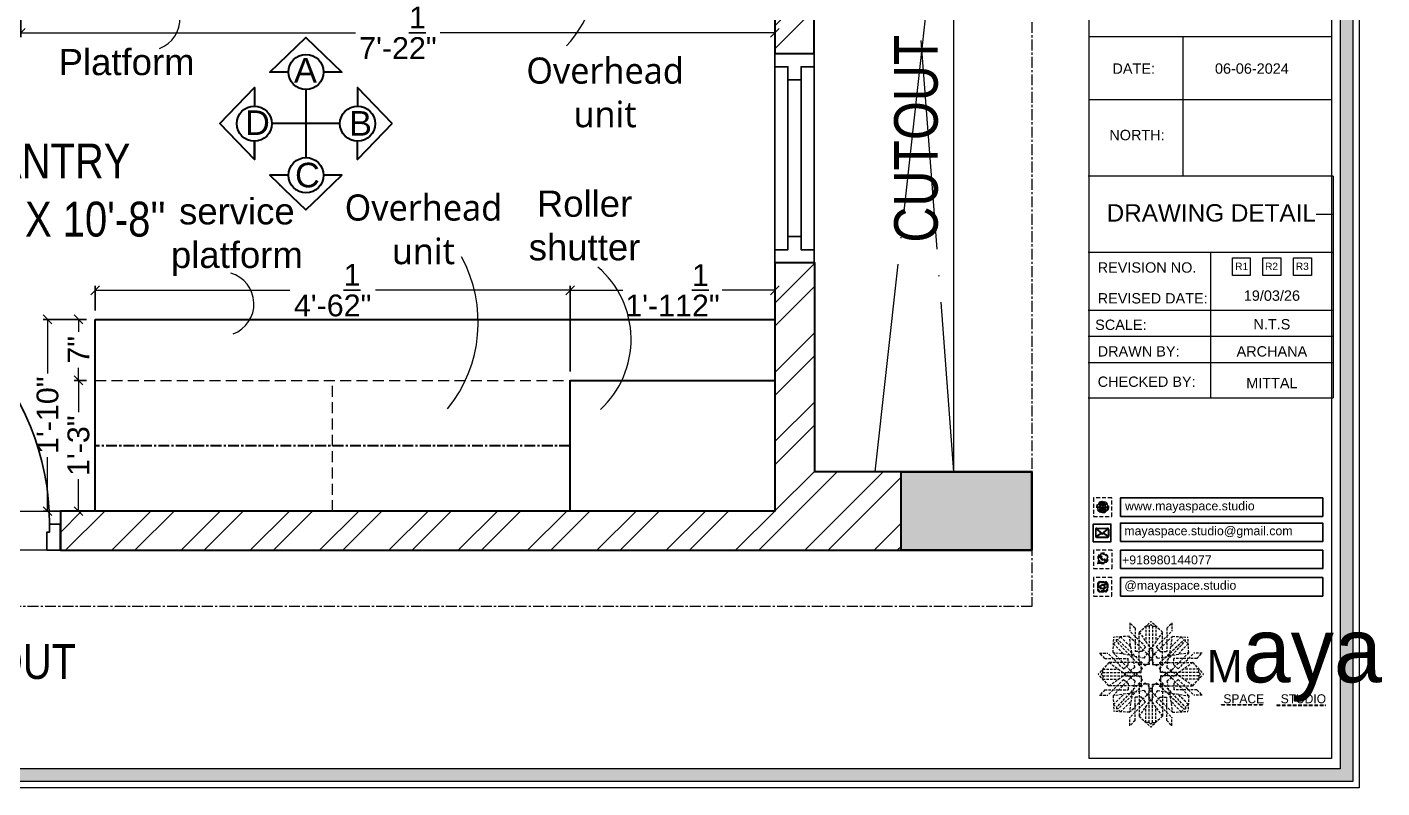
# Model space of a CAD drawing. Header units: millimetres. Extents: x 56222 to 3066687, y -650199 to -121287.
# Drawn here: x 133230.3 to 133385.7, y -184468.3 to -184381 of the extents above; entities that cross this region are included whole.
import ezdxf
from ezdxf.enums import TextEntityAlignment as Align

# ---------------------------------------------------------------- set-up
doc = ezdxf.new("R2010")
doc.units = ezdxf.units.MM
doc.header["$MEASUREMENT"] = 0
doc.header["$PDMODE"] = 35
for name, pattern in [('ACAD_ISO02W100', [15, 12, -3]), ('ACAD_ISO04W100', [30, 24, -3, 0, -3]), ('CENTER', [2, 1.25, -0.25, 0.25, -0.25]), ('DASHEDX2', [1.5, 1, -0.5]), ('HIDDEN', [0.375, 0.25, -0.125])]:
    doc.linetypes.add(name, pattern=pattern)
doc.layers.get('Defpoints').update_dxf_attribs({"color": 220})
doc.layers.add('AR DOOR', color=40, linetype='Continuous')
doc.layers.add('AR ELE-5', color=134, linetype='Continuous')
for name, color, linetype, lineweight in [('COLUMN', 1, 'Continuous', 30), ('dim05', 1, 'Continuous', 13), ('Dimension', 10, 'DASHEDX2', 20), ('FIRST FLOOR', 7, 'Continuous', 9), ('FIRST FLOOR ( TEXT )', 7, 'Continuous', 9), ('FIRST FLOOR_( PLine )_', 251, 'Continuous', 30), ('FUR1', 1, 'Continuous', 0), ('FURNITURE', 32, 'Continuous', 9), ('GROUND FLOOR', 7, 'Continuous', 9), ('hatch-wall', 8, 'Continuous', 9), ('Labelling', 1, 'Continuous', 25), ('NAME PLATE', 7, 'Continuous', 25), ('Text', 7, 'Continuous', 15), ('wall', 7, 'Continuous', 30)]:
    doc.layers.add(name, color=color, linetype=linetype, lineweight=lineweight)
doc.layers.add('XX~SLAB ( PLINE )', color=251, linetype='Continuous', plot=False)
doc.styles.add('Arial', font='arial.ttf')
doc.styles.add("Cn_BT_0'-0", font='swissc.ttf')
doc.styles.add('KATHA', font='swissc.ttf')
doc.styles.get("Standard").update_dxf_attribs({"font": 'arial.ttf', "height": 6})
doc.dimstyles.new('ISO-25', dxfattribs={"dimtxt": 2.5, "dimasz": 1, "dimexe": 0.5, "dimexo": 1, "dimtad": 0, "dimdec": 1, "dimlunit": 4, "dimtxsty": 'Standard', "dimblk": 'OBLIQUE', "dimcen": 2.5, "dimclrd": 1, "dimclre": 1, "dimclrt": 5, "dimadec": 0, "dimazin": 0, "dimtfac": 1, "dimtdec": 1, "dimtmove": 0, "dimatfit": 3, "dimfxl": 1, "dimlwd": -1, "dimarcsym": 0})

# ---------------------------------------------------------------- blocks, each defined once
blk = doc.blocks.new('*U144')
for points in [[(-1025.5, 0), (-985.5, 0), (-985.5, 30), (-975.5, 30), (-975.5, 100), (-1025.5, 100)], [(40, 0), (0, 0), (0, 30), (-10, 30), (-10, 100), (40, 100)], [(0, 0), (0, -985.5), (-30, -985.5), (-30, 0)]]:
    blk.add_lwpolyline(points, close=True)
at = {"layer": 'AR ELE-5', "linetype": 'ByBlock', "ltscale": 15}
blk.add_arc((1.4, 0.6), 987, 180.0347, 267.627, dxfattribs=at)
blk = doc.blocks.new('_Oblique')
at = {"layer": 'wall', "color": 0, "lineweight": -2}
blk.add_line((-0.5, -0.5), (0.5, 0.5), dxfattribs=at)
blk = doc.blocks.new('*D166')
at = {"layer": 'Defpoints', "color": 0, "lineweight": 30, "transparency": 16777216}
for p in [(133229.55, -184375.97), (133316.07, -184379.47), (133316.07, -184381.63)]:
    blk.add_point(p, dxfattribs=at)
at = {"layer": 'dim05', "color": 1, "linetype": 'Continuous', "lineweight": -2, "transparency": 16777216}
for p, q in [((133229.55, -184376.97), (133229.55, -184382.13)), ((133316.07, -184380.47), (133316.07, -184382.13))]:
    blk.add_line(p, q, dxfattribs=at)
at = {"layer": 'dim05', "color": 1, "linetype": 'Continuous', "transparency": 16777216}
for p, q in [((133229.55, -184381.63), (133267.96, -184381.63)), ((133316.07, -184381.63), (133277.66, -184381.63))]:
    blk.add_line(p, q, dxfattribs=at)
at = {"layer": 'dim05', "color": 1, "transparency": 16777216, "rotation": 180}
blk.add_blockref('_Oblique', (133229.55, -184381.63), dxfattribs=at)
at = {"layer": 'dim05', "color": 1, "transparency": 16777216}
blk.add_blockref('_Oblique', (133316.07, -184381.63), dxfattribs=at)
at = {"layer": 'dim05', "color": 5, "lineweight": 25, "transparency": 16777216, "insert": (133272.81, -184381.63), "char_height": 2.5, "attachment_point": 5, "style": 'Arial'}
blk.add_mtext('7\'-2{\\H1x;\\S1/2;}"', dxfattribs=at)
blk = doc.blocks.new('FSFSF')
at = {"color": 42, "lineweight": 5, "true_color": 0xe0ac11}
for p, q in [((28600.03, 143.51), (28600.03, 140.16)), ((28602.15, 141.41), (28600.03, 143.51)), ((28603.86, 139.69), (28608.58, 144.08)), ((28613.31, 139.69), (28608.58, 144.08)), ((28615.02, 141.41), (28617.14, 143.51)), ((28617.14, 143.51), (28617.14, 140.16)), ((28599.8, 138.06), (28593.54, 137.71)), ((28596.24, 137.86), (28595.12, 136.69)), ((28596.24, 137.86), (28600.47, 133.65)), ((28601.03, 130), (28599.8, 138.06)), ((28599.8, 138.05), (28608.58, 129.56)), ((28606.47, 133.76), (28600.03, 140.16)), ((28602.15, 141.41), (28602.15, 131.95)), ((28603.86, 126.58), (28603.86, 139.69)), ((28603.86, 139.69), (28608.58, 133.02)), ((28607.9, 142.22), (28606.58, 142.22)), ((28606.58, 142.22), (28606.58, 135.84)), ((28607.9, 142.22), (28608.58, 142.85)), ((28607.9, 142.22), (28607.9, 126.58)), ((28609.27, 142.22), (28608.59, 142.85)), ((28613.31, 139.69), (28608.59, 133.02)), ((28617.37, 138.05), (28608.59, 129.56)), ((28609.27, 142.22), (28609.27, 126.58)), ((28609.27, 142.22), (28610.59, 142.22)), ((28610.59, 142.22), (28610.59, 135.84)), ((28610.7, 133.76), (28617.14, 140.16)), ((28613.31, 126.58), (28613.31, 139.69)), ((28615.02, 141.41), (28615.02, 131.95)), ((28616.14, 130), (28617.37, 138.06)), ((28620.93, 137.86), (28616.7, 133.65)), ((28617.37, 138.06), (28623.63, 137.71)), ((28620.93, 137.86), (28622.05, 136.69)), ((28593.19, 131.45), (28593.54, 137.71)), ((28593.39, 135), (28594.56, 136.12)), ((28593.39, 135), (28597.6, 130.78)), ((28595.12, 136.69), (28594.53, 136.69)), ((28594.56, 136.12), (28594.56, 136.71)), ((28605.17, 124.98), (28594.56, 136.12)), ((28606.27, 126.08), (28595.12, 136.69)), ((28606.47, 133.76), (28604.75, 131.95)), ((28605.86, 129.18), (28608.58, 133.02)), ((28611.31, 129.18), (28608.59, 133.02)), ((28610.7, 133.76), (28612.42, 131.95)), ((28610.9, 126.08), (28622.05, 136.69)), ((28612.02, 124.98), (28622.62, 136.12)), ((28623.8, 135), (28619.59, 130.78)), ((28622.05, 136.69), (28622.64, 136.69)), ((28622.62, 136.12), (28622.62, 136.71)), ((28623.8, 135), (28622.62, 136.12)), ((28624, 131.45), (28623.65, 137.71)), ((28591.56, 127.39), (28587.17, 122.66)), ((28587.73, 131.22), (28591.08, 131.22)), ((28589.84, 129.1), (28587.73, 131.22)), ((28589.84, 129.1), (28599.29, 129.1)), ((28597.49, 124.78), (28591.08, 131.22)), ((28604.66, 127.39), (28591.56, 127.39)), ((28591.56, 127.39), (28598.23, 122.67)), ((28593.19, 131.45), (28601.69, 122.67)), ((28601.25, 130.22), (28593.19, 131.45)), ((28599.29, 126.5), (28599.29, 129.1)), ((28605.86, 129.18), (28601.03, 130)), ((28602.07, 125.39), (28601.25, 130.22)), ((28604.75, 131.95), (28602.15, 131.95)), ((28603.68, 126.54), (28603.68, 127.39)), ((28604.71, 127.57), (28603.86, 127.57)), ((28604.66, 123.35), (28604.66, 127.39)), ((28604.7, 126.58), (28604.71, 127.57)), ((28606.27, 126.08), (28608.58, 128.27)), ((28607.9, 128.92), (28608.58, 129.56)), ((28607.9, 128.92), (28608.58, 128.27)), ((28609.27, 128.92), (28608.59, 129.56)), ((28609.27, 128.92), (28608.59, 128.27)), ((28610.9, 126.08), (28608.59, 128.27)), ((28611.31, 129.18), (28616.14, 130)), ((28612.42, 131.95), (28615.02, 131.95)), ((28612.46, 126.58), (28612.46, 127.57)), ((28612.46, 127.57), (28613.31, 127.57)), ((28612.52, 123.35), (28612.52, 127.39)), ((28612.52, 127.39), (28625.63, 127.39)), ((28613.51, 126.54), (28613.51, 127.39)), ((28615.12, 125.39), (28615.94, 130.22)), ((28623.99, 131.45), (28615.5, 122.67)), ((28615.94, 130.22), (28624, 131.45)), ((28627.34, 129.1), (28617.89, 129.1)), ((28617.89, 126.5), (28617.89, 129.1)), ((28625.63, 127.39), (28618.96, 122.67)), ((28619.7, 124.78), (28626.1, 131.22)), ((28625.63, 127.39), (28630.02, 122.66)), ((28629.45, 131.22), (28626.1, 131.22)), ((28627.34, 129.1), (28629.45, 131.22)), ((28591.56, 117.94), (28587.17, 122.66)), ((28589.03, 123.35), (28588.4, 122.67)), ((28589.03, 121.98), (28588.4, 122.65)), ((28589.03, 123.35), (28589.03, 124.67)), ((28589.03, 124.67), (28595.4, 124.67)), ((28589.03, 123.35), (28604.66, 123.35)), ((28589.03, 121.98), (28604.66, 121.98)), ((28589.03, 121.98), (28589.03, 120.66)), ((28591.56, 117.94), (28598.23, 122.65)), ((28593.19, 113.88), (28601.69, 122.65)), ((28597.49, 124.78), (28599.29, 126.5)), ((28602.07, 125.39), (28598.23, 122.67)), ((28602.07, 119.94), (28598.23, 122.65)), ((28602.33, 123.35), (28601.69, 122.67)), ((28602.33, 121.98), (28601.69, 122.65)), ((28602.33, 123.35), (28602.97, 122.67)), ((28602.33, 121.98), (28602.97, 122.65)), ((28605.17, 124.98), (28602.97, 122.67)), ((28605.17, 120.35), (28602.97, 122.65)), ((28604.66, 126.54), (28603.68, 126.54)), ((28607.9, 126.58), (28603.86, 126.58)), ((28604.66, 121.98), (28604.66, 117.94)), ((28609.27, 126.58), (28613.31, 126.58)), ((28612.02, 124.98), (28614.21, 122.67)), ((28612.02, 120.35), (28614.21, 122.65)), ((28612.52, 126.54), (28613.51, 126.54)), ((28628.16, 123.35), (28612.52, 123.35)), ((28612.52, 121.98), (28612.52, 117.94)), ((28628.16, 121.98), (28612.52, 121.98)), ((28614.85, 123.35), (28614.21, 122.67)), ((28614.85, 121.98), (28614.21, 122.65)), ((28614.85, 123.35), (28615.5, 122.67)), ((28614.85, 121.98), (28615.5, 122.65)), ((28615.12, 125.39), (28618.96, 122.67)), ((28615.12, 119.94), (28618.96, 122.65)), ((28623.99, 113.88), (28615.5, 122.65)), ((28619.7, 124.78), (28617.89, 126.5)), ((28625.63, 117.94), (28618.96, 122.65)), ((28628.16, 124.67), (28621.78, 124.67)), ((28625.63, 117.94), (28630.02, 122.66)), ((28628.16, 123.35), (28628.16, 124.67)), ((28628.16, 123.35), (28628.78, 122.67)), ((28628.16, 121.98), (28628.78, 122.65)), ((28628.16, 121.98), (28628.16, 120.66)), ((28589.84, 116.23), (28587.73, 114.11)), ((28589.03, 120.66), (28595.4, 120.66)), ((28589.84, 116.23), (28599.29, 116.23)), ((28597.49, 120.54), (28591.08, 114.11)), ((28604.66, 117.94), (28591.56, 117.94)), ((28605.17, 120.35), (28594.56, 109.2)), ((28606.27, 119.15), (28595.12, 108.54)), ((28597.49, 120.54), (28599.29, 118.83)), ((28599.29, 118.83), (28599.29, 116.23)), ((28605.86, 116.05), (28601.03, 115.23)), ((28602.07, 119.94), (28601.25, 115.1)), ((28604.66, 118.78), (28603.68, 118.78)), ((28603.68, 118.78), (28603.68, 117.94)), ((28607.9, 118.65), (28603.86, 118.65)), ((28603.86, 118.65), (28603.86, 105.54)), ((28604.71, 117.66), (28603.86, 117.66)), ((28604.7, 118.65), (28604.71, 117.66)), ((28605.86, 116.05), (28608.58, 112.21)), ((28606.27, 119.15), (28608.58, 116.96)), ((28607.9, 103.01), (28607.9, 118.65)), ((28607.9, 116.31), (28608.58, 116.96)), ((28607.9, 116.31), (28608.58, 115.67)), ((28610.9, 119.15), (28608.59, 116.96)), ((28609.27, 116.31), (28608.59, 116.96)), ((28609.27, 116.31), (28608.59, 115.67)), ((28611.31, 116.05), (28608.59, 112.21)), ((28609.27, 118.65), (28613.31, 118.65)), ((28609.27, 103.01), (28609.27, 118.65)), ((28610.9, 119.15), (28622.05, 108.54)), ((28611.31, 116.05), (28616.14, 115.23)), ((28612.02, 120.35), (28622.62, 109.2)), ((28612.46, 118.65), (28612.46, 117.66)), ((28612.46, 117.66), (28613.31, 117.66)), ((28612.52, 118.78), (28613.51, 118.78)), ((28612.52, 117.94), (28625.63, 117.94)), ((28613.31, 118.65), (28613.31, 105.54)), ((28613.51, 118.78), (28613.51, 117.94)), ((28615.12, 119.94), (28615.94, 115.1)), ((28619.7, 120.54), (28617.89, 118.83)), ((28617.89, 118.83), (28617.89, 116.23)), ((28627.34, 116.23), (28617.89, 116.23)), ((28619.7, 120.54), (28626.1, 114.11)), ((28628.16, 120.66), (28621.78, 120.66)), ((28627.34, 116.23), (28629.45, 114.11)), ((28587.73, 114.11), (28591.08, 114.11)), ((28601.25, 115.1), (28593.19, 113.87)), ((28593.19, 113.87), (28593.54, 107.62)), ((28593.39, 110.32), (28597.6, 114.55)), ((28593.39, 110.32), (28594.56, 109.2)), ((28596.24, 107.37), (28600.47, 111.58)), ((28599.8, 107.17), (28608.58, 115.67)), ((28601.03, 115.23), (28599.8, 107.17)), ((28606.47, 111.47), (28600.03, 105.07)), ((28602.15, 103.82), (28602.15, 113.27)), ((28604.75, 113.27), (28602.15, 113.27)), ((28603.86, 105.54), (28608.58, 112.21)), ((28606.47, 111.47), (28604.75, 113.27)), ((28617.37, 107.17), (28608.59, 115.67)), ((28613.31, 105.54), (28608.59, 112.21)), ((28610.7, 111.47), (28612.42, 113.27)), ((28610.7, 111.47), (28617.14, 105.07)), ((28612.42, 113.27), (28615.02, 113.27)), ((28615.02, 103.82), (28615.02, 113.27)), ((28615.94, 115.1), (28624, 113.87)), ((28616.14, 115.23), (28617.37, 107.17)), ((28620.93, 107.37), (28616.7, 111.58)), ((28623.8, 110.32), (28619.59, 114.55)), ((28623.8, 110.32), (28622.62, 109.2)), ((28624, 113.87), (28623.65, 107.62)), ((28629.45, 114.11), (28626.1, 114.11)), ((28599.8, 107.17), (28593.54, 107.52)), ((28595.12, 108.54), (28594.53, 108.54)), ((28594.56, 109.2), (28594.56, 108.61)), ((28596.24, 107.37), (28595.12, 108.54)), ((28600.03, 101.71), (28600.03, 105.07)), ((28603.86, 105.54), (28608.58, 101.15)), ((28606.58, 103.01), (28606.58, 109.38)), ((28613.31, 105.54), (28608.58, 101.15)), ((28610.59, 103.01), (28610.59, 109.38)), ((28617.14, 101.71), (28617.14, 105.07)), ((28617.37, 107.17), (28623.63, 107.52)), ((28620.93, 107.37), (28622.05, 108.54)), ((28622.05, 108.54), (28622.64, 108.54)), ((28622.62, 109.2), (28622.62, 108.61)), ((28602.15, 103.82), (28600.03, 101.71)), ((28607.9, 103.01), (28606.58, 103.01)), ((28607.9, 103.01), (28608.58, 102.38)), ((28609.27, 103.01), (28608.59, 102.38)), ((28609.27, 103.01), (28610.59, 103.01)), ((28615.02, 103.82), (28617.14, 101.71))]:
    blk.add_line(p, q, dxfattribs=at)
blk = doc.blocks.new('hgwg')
at = {"layer": 'Dimension', "true_color": 0xd39e00}
h = blk.add_hatch(color=42, dxfattribs=at)
h.dxf.hatch_style = 1
h.paths.add_polyline_path([(27505.71, 45.05), (27494.27, 45.05), (27494.27, 44.9), (27505.71, 44.9)])
h = blk.add_hatch(color=42, dxfattribs=at)
h.dxf.hatch_style = 1
h.paths.add_polyline_path([(27523.3, 44.9), (27509.68, 44.9), (27509.68, 44.75), (27523.3, 44.75)])
at = {"layer": 'Dimension', "color": 42, "true_color": 0xd39e00}
for p, q in [((27494.27, 45.05), (27505.71, 45.05)), ((27494.27, 44.9), (27494.27, 45.05)), ((27494.27, 44.9), (27505.71, 44.9)), ((27505.71, 45.05), (27505.71, 44.9)), ((27509.68, 44.9), (27523.3, 44.9)), ((27509.68, 44.9), (27509.68, 44.75)), ((27509.68, 44.75), (27523.3, 44.75)), ((27523.3, 44.75), (27523.3, 44.9))]:
    blk.add_line(p, q, dxfattribs=at)
at = {"layer": 'Dimension', "color": 42, "true_color": 0xd39e00, "attachment_point": 1}
for s, width, insert, char_height in [('{\\fCinzel|b0|i0|c0|p2;\\H1.5x;M\\fAmsterdam One|b0|i0|c0|p2;\\H2x;aya}', 85.3277, (27490.17, 69.17), 6), ('{\\fCinzel|b0|i0|c0|p0;SPACE     STUDIO}', 66.129, (27494.83, 47.86), 2.5)]:
    blk.add_mtext_dynamic_manual_height_columns(s, width=width, gutter_width=30, heights=[0], dxfattribs=dict(at, insert=insert, char_height=char_height))
blk = doc.blocks.new('QEGW4TG')
at = {"layer": 'Dimension', "true_color": 0x000000}
h = blk.add_hatch(color=18, dxfattribs=at)
h.dxf.hatch_style = 1
h.paths.add_polyline_path([(1.19, 1.98), (1.03, 1.3, 0.550912), (1.11, 1.23), (1.75, 1.39, 6.344125)])
h.paths.add_polyline_path([(1.81, 1.7), (1.4, 1.6), (1.5, 2.03, -9.071339)], flags=16)
h.paths.add_polyline_path([(1.75, 2.69, -0.387513), (1.89, 3.19, -0.360742), (2.01, 3.18), (2.17, 2.86, -0.071517), (2.06, 2.73, 0.321676), (2.05, 2.65, 0.122183), (2.53, 2.25, 0.066047), (2.69, 1.93, 0.375674), (3.11, 2.16, 0.526753), (3.03, 2.29), (2.79, 2.37, 0.273721), (2.69, 2.34, 0.040749), (2.63, 2.27, -2.427977), (2.45, 2, -0.190785)], flags=0)
h = blk.add_hatch(color=18, dxfattribs=at)
h.dxf.hatch_style = 1
h.paths.add_polyline_path([(2.69, 2.34, 0.040749), (2.63, 2.27, -0.441282), (2.53, 2.25, -0.11828), (2.06, 2.64, -0.441282), (2.07, 2.74, 0.040749), (2.13, 2.81, 0.290083), (2.14, 2.92), (2.01, 3.18, 0.316231), (1.91, 3.2, 0.190337), (1.73, 3, 0.170513), (1.72, 2.74, 0.252784), (2.69, 1.93, 0.170513), (2.95, 1.97, 0.190337), (3.11, 2.18, 0.466684), (3.03, 2.29), (2.79, 2.37, 0.273721)])
for p, q in [((1.19, 1.98), (1.03, 1.3)), ((1.1, 1.23), (1.75, 1.39)), ((1.5, 2.03), (1.4, 1.6)), ((1.4, 1.6), (1.81, 1.7)), ((2.01, 3.18), (2.14, 2.92)), ((3.07, 2.28), (2.8, 2.36))]:
    blk.add_line(p, q)
blk.add_lwpolyline([(0, 0), (4.68, 0), (4.68, 4.68), (0, 4.68)], close=True)
for centre, radius, start, end in [((2.39, 2.56), 1.34, 241.4727, 205.6422), ((2.39, 2.56), 1.04, 235.9962, 210.8333), ((1.09, 1.29), 0.0598, 164.8483, 282.1458), ((2.09, 2.87), 0.39, 159.7007, 198.4072), ((2.96, 3.23), 1.33, 201.4218, 258.1669), ((2.07, 2.87), 0.364, 118.9685, 159.3648), ((1.94, 3.12), 0.0896, 41.8985, 123.1344), ((2.11, 2.68), 0.066, 135.9932, 224.8892), ((1.67, 3.16), 0.586, 312.4617, 321.8728), ((3.12, 3.42), 1.31, 216.5455, 243.5279), ((2.05, 2.87), 0.104, 320.3924, 28.6971), ((2.57, 2.3), 0.066, 234.2482, 323.1441), ((3.11, 1.94), 0.586, 137.2645, 146.6756), ((2.76, 2.27), 0.104, 70.4402, 138.745), ((2.75, 2.31), 0.39, 260.7301, 299.4366), ((2.76, 2.29), 0.364, 299.7725, 340.1688), ((3.03, 2.2), 0.0896, 336.0029, 57.2388)]:
    blk.add_arc(centre, radius, start, end)
blk = doc.blocks.new('ASGERG')
at = {"layer": 'Dimension', "true_color": 0x000000}
h = blk.add_hatch(color=18, dxfattribs=at)
h.dxf.hatch_style = 1
h.paths.add_polyline_path([(0.99, 1.7, 0.402382), (1.83, 1.03), (2.96, 1.03, 0.426145), (3.66, 1.9), (3.66, 2.99, 0.402382), (2.83, 3.67), (1.69, 3.67, 0.426145), (0.99, 2.79)])
h.paths.add_polyline_path([(1.27, 1.72, 0.402382), (1.8, 1.3), (2.94, 1.3, 0.426145), (3.38, 1.85), (3.38, 2.97, 0.402382), (2.85, 3.4), (1.72, 3.4, 0.426145), (1.27, 2.85)], flags=16)
h.paths.add_polyline_path([(3.02, 2.35, -1), (1.64, 2.35, -1)], flags=0)
h.paths.add_polyline_path([(2.74, 2.35, -1), (1.92, 2.35, -1)], flags=0)
h.paths.add_polyline_path([(3.19, 3.02, -1), (2.86, 3.02, -1)], flags=0)
h.paths.add_polyline_path([(1.64, 2.35, 1), (3.02, 2.35, 1)], flags=0)
h = blk.add_hatch(color=18, dxfattribs=at)
h.dxf.hatch_style = 1
h.paths.add_polyline_path([(1.64, 2.35, 1), (3.02, 2.35, 1)])
h.paths.add_polyline_path([(2.74, 2.35, 1), (1.92, 2.35, 1)], flags=16)
h = blk.add_hatch(color=18, dxfattribs=at)
h.dxf.hatch_style = 1
h.paths.add_polyline_path([(3.19, 3.02, 1), (2.86, 3.02, 1)])
for p, q in [((1.69, 3.67), (2.96, 3.67)), ((0.99, 2.99), (0.99, 1.7)), ((1.27, 2.97), (1.27, 1.72)), ((1.69, 1.03), (2.96, 1.03)), ((2.94, 3.4), (1.72, 3.4)), ((2.94, 1.3), (1.72, 1.3)), ((3.38, 2.97), (3.38, 1.72)), ((3.66, 2.99), (3.66, 1.7))]:
    blk.add_line(p, q)
blk.add_lwpolyline([(0, 0), (4.68, 0), (4.68, 4.68), (0, 4.68)], close=True)
for centre, radius in [((2.33, 2.35), 0.694), ((2.33, 2.35), 0.414), ((3.02, 3.02), 0.168)]:
    blk.add_circle(centre, radius)
for centre, radius, start, end in [((1.76, 2.89), 0.778, 94.8631, 172.8127), ((2.89, 2.89), 0.778, 7.1873, 85.1369), ((1.76, 1.8), 0.778, 187.1873, 265.1369), ((1.76, 2.91), 0.491, 94.8631, 172.8127), ((1.76, 1.78), 0.491, 187.1873, 265.1369), ((2.9, 2.91), 0.491, 7.1873, 85.1369), ((2.9, 1.78), 0.491, 274.8631, 352.8127), ((2.89, 1.8), 0.778, 274.8631, 352.8127)]:
    blk.add_arc(centre, radius, start, end)
blk = doc.blocks.new('DTGWEGEARG')
at = {"layer": 'Dimension', "true_color": 0x000000}
h = blk.add_hatch(color=18, dxfattribs=at)
h.dxf.hatch_style = 1
h.paths.add_polyline_path([(3.83, 2.34, 1), (0.85, 2.34, 1)])
h.paths.add_polyline_path([(2.41, 1.12), (2.41, 1.69, -0.058279), (2.81, 1.63, -0.103353)], flags=16)
h.paths.add_polyline_path([(2.26, 1.13, -0.101741), (1.87, 1.63, -0.057171), (2.26, 1.69)], flags=16)
h.paths.add_polyline_path([(2.17, 1.01, -0.105795), (1.72, 1.58, 0.055205), (1.38, 1.41, 0.169822)], flags=16)
h.paths.add_polyline_path([(3.02, 1.72, 0.081336), (3.13, 2.27), (3.68, 2.27, -0.152069), (3.4, 1.52, 0.05687)], flags=16)
h.paths.add_polyline_path([(2.87, 1.77, 0.061945), (2.41, 1.84), (2.41, 2.27), (2.98, 2.27, -0.081344)], flags=16)
h.paths.add_polyline_path([(2.26, 1.84, 0.060923), (1.8, 1.77, -0.081344), (1.7, 2.27), (2.26, 2.27)], flags=16)
h.paths.add_polyline_path([(1.66, 1.72, 0.05687), (1.28, 1.52, -0.152069), (1, 2.27), (1.55, 2.27, 0.081336)], flags=16)
h.paths.add_polyline_path([(2.98, 2.42), (2.41, 2.42), (2.41, 2.83, 0.061945), (2.87, 2.91, -0.080009)], flags=16)
h.paths.add_polyline_path([(3.13, 2.42, 0.080116), (3.02, 2.96, 0.127778), (2.51, 3.67, -0.36029), (3.68, 2.42)], flags=16)
h.paths.add_polyline_path([(2.26, 2.42), (1.7, 2.42, -0.080009), (1.8, 2.91, 0.060923), (2.26, 2.84)], flags=16)
h.paths.add_polyline_path([(1.55, 2.42), (1, 2.42, -0.150466), (1.28, 3.16, 0.05687), (1.66, 2.96, 0.080116)], flags=16)
h.paths.add_polyline_path([(2.41, 2.98), (2.41, 3.56, -0.103353), (2.81, 3.05, -0.058279)], flags=16)
h.paths.add_polyline_path([(2.26, 2.99, -0.057171), (1.87, 3.05, -0.101741), (2.26, 3.55)], flags=16)
h.paths.add_polyline_path([(1.72, 3.1, -0.055205), (1.38, 3.27, -0.169822), (2.17, 3.67, 0.105795)], flags=16)
blk.add_lwpolyline([(0, 0), (4.68, 0), (4.68, 4.68), (0, 4.68)], close=True)
at = {"layer": 'Dimension', "color": 18, "true_color": 0x000000}
for p, q in [((2.26, 3.55), (2.26, 2.99)), ((2.41, 3.56), (2.41, 2.98)), ((1, 2.42), (1.55, 2.42)), ((1, 2.27), (1.55, 2.27)), ((1.7, 2.42), (2.26, 2.42)), ((1.7, 2.27), (2.26, 2.27)), ((2.26, 2.84), (2.26, 2.42)), ((2.26, 2.27), (2.26, 1.84)), ((2.26, 1.69), (2.26, 1.13)), ((2.41, 2.83), (2.41, 2.42)), ((2.41, 2.42), (2.98, 2.42)), ((2.41, 2.27), (2.98, 2.27)), ((2.41, 2.27), (2.41, 1.84)), ((2.41, 1.69), (2.41, 1.12)), ((3.13, 2.42), (3.68, 2.42)), ((3.13, 2.27), (3.68, 2.27))]:
    blk.add_line(p, q, dxfattribs=at)
blk.add_circle((2.34, 2.34), 1.49, dxfattribs=at)
for centre, radius, start, end in [((2.34, 2.34), 1.34, 97.3549, 135.9073), ((3.28, 2.34), 1.73, 129.9301, 154.0867), ((3.28, 2.34), 1.58, 130.1073, 153.3446), ((1.4, 2.34), 1.58, 26.6554, 50.2584), ((2.34, 2.34), 1.34, 3.3907, 82.6451), ((1.4, 2.34), 1.73, 25.9133, 50.0699), ((2.34, 2.34), 1.34, 142.3819, 176.6093), ((2.34, 2.34), 1.34, 183.0315, 217.6181), ((2.34, 4.74), 1.9, 236.1399, 249.1595), ((2.34, -0.06), 1.9, 110.8405, 123.8601), ((2.34, 4.74), 1.75, 236.7417, 249.3811), ((2.34, -0.06), 1.75, 110.6189, 123.2583), ((2.34, 2.34), 1.34, 224.0927, 262.6451), ((3.28, 2.34), 1.73, 159.0567, 177.3789), ((3.28, 2.34), 1.73, 182.3435, 200.9433), ((3.28, 2.34), 1.58, 158.8325, 177.1302), ((3.28, 2.34), 1.58, 182.5658, 201.1675), ((3.28, 2.34), 1.73, 205.9133, 230.0699), ((2.34, 4.74), 1.9, 253.6799, 267.6253), ((2.34, -0.06), 1.9, 92.3747, 106.3201), ((2.34, 4.74), 1.75, 254.3336, 267.422), ((2.34, -0.06), 1.75, 92.578, 105.6664), ((3.28, 2.34), 1.58, 206.6554, 229.8927), ((2.34, 4.74), 1.75, 272.3248, 285.6664), ((2.34, 4.74), 1.9, 272.1415, 286.3201), ((2.34, -0.06), 1.9, 73.6799, 87.8585), ((2.34, -0.06), 1.75, 74.3336, 87.6752), ((1.4, 2.34), 1.58, 309.7416, 333.3446), ((1.4, 2.34), 1.73, 309.9301, 334.0867), ((2.34, 2.34), 1.34, 277.3549, 315.9073), ((1.4, 2.34), 1.58, 2.8698, 21.1675), ((1.4, 2.34), 1.58, 338.8325, 357.4342), ((2.34, 4.74), 1.75, 290.6189, 303.2583), ((2.34, -0.06), 1.75, 56.7417, 69.3811), ((2.34, 4.74), 1.9, 290.8405, 303.8601), ((1.4, 2.34), 1.73, 2.6211, 20.9433), ((1.4, 2.34), 1.73, 339.0567, 357.6565), ((2.34, -0.06), 1.9, 56.1399, 69.1595), ((2.34, 2.34), 1.34, 322.3819, 356.9685)]:
    blk.add_arc(centre, radius, start, end, dxfattribs=at)
blk = doc.blocks.new('*D202')
at = {"layer": 'Defpoints', "color": 0, "lineweight": 30, "transparency": 16777216}
for p in [(133238.07, -184414.51), (133232.61, -184436.51), (133238.07, -184436.51)]:
    blk.add_point(p, dxfattribs=at)
at = {"layer": 'dim05', "color": 1, "linetype": 'Continuous', "lineweight": -2, "transparency": 16777216}
for p, q in [((133237.07, -184414.51), (133232.11, -184414.51)), ((133237.07, -184436.51), (133232.11, -184436.51))]:
    blk.add_line(p, q, dxfattribs=at)
at = {"layer": 'dim05', "color": 1, "linetype": 'Continuous', "transparency": 16777216}
for p, q in [((133232.61, -184414.51), (133232.61, -184420.71)), ((133232.61, -184436.51), (133232.61, -184430.31))]:
    blk.add_line(p, q, dxfattribs=at)
at = {"layer": 'dim05', "color": 1, "transparency": 16777216}
for p, rotation in [((133232.61, -184414.51), 90), ((133232.61, -184436.51), 270)]:
    blk.add_blockref('_Oblique', p, dxfattribs=dict(at, rotation=rotation))
at = {"layer": 'dim05', "color": 5, "lineweight": 25, "transparency": 16777216, "insert": (133232.61, -184425.51), "char_height": 2.5, "attachment_point": 5, "rotation": 90, "style": 'Arial'}
blk.add_mtext('1\'-10"', dxfattribs=at)
blk = doc.blocks.new('*D203')
at = {"layer": 'Defpoints', "color": 0, "lineweight": 30, "transparency": 16777216}
for p in [(133238.07, -184421.51), (133236.16, -184436.51), (133238.07, -184436.51)]:
    blk.add_point(p, dxfattribs=at)
at = {"layer": 'dim05', "color": 1, "linetype": 'Continuous', "lineweight": -2, "transparency": 16777216}
for p, q in [((133237.07, -184421.51), (133235.66, -184421.51)), ((133237.07, -184436.51), (133235.66, -184436.51))]:
    blk.add_line(p, q, dxfattribs=at)
at = {"layer": 'dim05', "color": 1, "linetype": 'Continuous', "transparency": 16777216}
for p, q in [((133236.16, -184421.51), (133236.16, -184425.18)), ((133236.16, -184436.51), (133236.16, -184432.84))]:
    blk.add_line(p, q, dxfattribs=at)
at = {"layer": 'dim05', "color": 1, "transparency": 16777216}
for p, rotation in [((133236.16, -184421.51), 90), ((133236.16, -184436.51), 270)]:
    blk.add_blockref('_Oblique', p, dxfattribs=dict(at, rotation=rotation))
at = {"layer": 'dim05', "color": 5, "lineweight": 25, "transparency": 16777216, "insert": (133236.16, -184429.01), "char_height": 2.5, "attachment_point": 5, "rotation": 90, "style": 'Arial'}
blk.add_mtext('1\'-3"', dxfattribs=at)
blk = doc.blocks.new('*D204')
at = {"layer": 'Defpoints', "color": 0, "lineweight": 30, "transparency": 16777216}
for p in [(133236.16, -184414.51), (133238.07, -184414.51), (133238.07, -184421.51)]:
    blk.add_point(p, dxfattribs=at)
at = {"layer": 'dim05', "color": 1, "linetype": 'Continuous', "lineweight": -2, "transparency": 16777216}
for p, q in [((133237.07, -184414.51), (133235.66, -184414.51)), ((133237.07, -184421.51), (133235.66, -184421.51))]:
    blk.add_line(p, q, dxfattribs=at)
at = {"layer": 'dim05', "color": 1, "linetype": 'Continuous', "transparency": 16777216}
for p, q in [((133236.16, -184414.51), (133236.16, -184415.96)), ((133236.16, -184421.51), (133236.16, -184420.07))]:
    blk.add_line(p, q, dxfattribs=at)
at = {"layer": 'dim05', "color": 1, "transparency": 16777216}
for p, rotation in [((133236.16, -184414.51), 90), ((133236.16, -184421.51), 270)]:
    blk.add_blockref('_Oblique', p, dxfattribs=dict(at, rotation=rotation))
at = {"layer": 'dim05', "color": 5, "lineweight": 25, "transparency": 16777216, "insert": (133236.16, -184418.01), "char_height": 2.5, "attachment_point": 5, "rotation": 90, "style": 'Arial'}
blk.add_mtext('7"', dxfattribs=at)
blk = doc.blocks.new('*D205')
at = {"layer": 'Defpoints', "color": 0, "lineweight": 30, "transparency": 16777216}
for p in [(133316.07, -184411.18), (133316.07, -184414.51), (133292.57, -184421.51)]:
    blk.add_point(p, dxfattribs=at)
at = {"layer": 'dim05', "color": 1, "linetype": 'Continuous', "lineweight": -2, "transparency": 16777216}
for p, q in [((133292.57, -184420.51), (133292.57, -184410.68)), ((133316.07, -184413.51), (133316.07, -184410.68))]:
    blk.add_line(p, q, dxfattribs=at)
at = {"layer": 'dim05', "color": 1, "linetype": 'Continuous', "transparency": 16777216}
for p, q in [((133292.57, -184411.18), (133298.61, -184411.18)), ((133316.07, -184411.18), (133310.04, -184411.18))]:
    blk.add_line(p, q, dxfattribs=at)
at = {"layer": 'dim05', "color": 1, "transparency": 16777216, "rotation": 180}
blk.add_blockref('_Oblique', (133292.57, -184411.18), dxfattribs=at)
at = {"layer": 'dim05', "color": 1, "transparency": 16777216}
blk.add_blockref('_Oblique', (133316.07, -184411.18), dxfattribs=at)
at = {"layer": 'dim05', "color": 5, "lineweight": 25, "transparency": 16777216, "insert": (133304.32, -184411.18), "char_height": 2.5, "attachment_point": 5, "style": 'Arial'}
blk.add_mtext('1\'-11{\\H1x;\\S1/2;}"', dxfattribs=at)
blk = doc.blocks.new('*D206')
at = {"layer": 'Defpoints', "color": 0, "lineweight": 30, "transparency": 16777216}
for p in [(133238.07, -184411.18), (133238.07, -184414.51), (133292.57, -184421.51)]:
    blk.add_point(p, dxfattribs=at)
at = {"layer": 'dim05', "color": 1, "linetype": 'Continuous', "lineweight": -2, "transparency": 16777216}
for p, q in [((133238.07, -184413.51), (133238.07, -184410.68)), ((133292.57, -184420.51), (133292.57, -184410.68))]:
    blk.add_line(p, q, dxfattribs=at)
at = {"layer": 'dim05', "color": 1, "linetype": 'Continuous', "transparency": 16777216}
for p, q in [((133238.07, -184411.18), (133260.41, -184411.18)), ((133292.57, -184411.18), (133270.23, -184411.18))]:
    blk.add_line(p, q, dxfattribs=at)
at = {"layer": 'dim05', "color": 1, "transparency": 16777216, "rotation": 180}
blk.add_blockref('_Oblique', (133238.07, -184411.18), dxfattribs=at)
at = {"layer": 'dim05', "color": 1, "transparency": 16777216}
blk.add_blockref('_Oblique', (133292.57, -184411.18), dxfattribs=at)
at = {"layer": 'dim05', "color": 5, "lineweight": 25, "transparency": 16777216, "insert": (133265.32, -184411.18), "char_height": 2.5, "attachment_point": 5, "style": 'Arial'}
blk.add_mtext('4\'-6{\\H1x;\\S1/2;}"', dxfattribs=at)

msp = doc.modelspace()

# ---------------------------------------------------------------- hatches: boundary and pattern name
at = {"layer": 'Dimension', "linetype": 'Continuous', "true_color": 0xd39e00}
h = msp.add_hatch(color=42, dxfattribs=at)
h.paths.add_polyline_path([(133175.222, -184321.722), (133175.222, -184467.549), (133382.4, -184467.549), (133382.4, -184321.722)])
h.paths.add_polyline_path([(133176.676, -184323.176), (133380.946, -184323.176), (133380.946, -184466.095), (133176.676, -184466.095)], flags=16)
at = {"layer": 'Dimension', "true_color": 0x000000}
h = msp.add_hatch(color=18, dxfattribs=at)
h.dxf.hatch_style = 1
h.paths.add_polyline_path([(133354.238, -184439.535, 0.4142136), (133354.392, -184439.38), (133354.392, -184438.608, 0.4142136), (133354.238, -184438.454), (133353.011, -184438.454, 0.4142136), (133352.857, -184438.608), (133352.857, -184439.38, 0.4142136), (133353.011, -184439.535)])
h.paths.add_polyline_path([(133353.738, -184439.07), (133354.306, -184439.448, -0.1989124), (133354.238, -184439.477), (133353.011, -184439.477, -0.1989124), (133352.943, -184439.448), (133353.511, -184439.07), (133353.624, -184439.176)], flags=16)
h.paths.add_polyline_path([(133353.624, -184439.097), (133353, -184438.512, -0.0287833), (133353.011, -184438.512), (133354.238, -184438.512, -0.0287833), (133354.249, -184438.512)], flags=16)
h.paths.add_polyline_path([(133353.782, -184439.029), (133354.305, -184438.539, -0.2024819), (133354.334, -184438.608), (133354.334, -184439.38, -0.043076), (133354.333, -184439.397)], flags=16)
h.paths.add_polyline_path([(133353.467, -184439.029), (133352.916, -184439.397, -0.043076), (133352.915, -184439.38), (133352.915, -184438.608, -0.2024819), (133352.944, -184438.539)], flags=16)
at = {"layer": 'FURNITURE', "linetype": 'CENTER', "lineweight": 15, "true_color": 0x636466}
h = msp.add_hatch(dxfattribs=at)
h.set_pattern_fill('AR-CONC', color=251)
h.set_pattern_definition([(50, (0, 0), (7.17260183, -0.62752135), [0.75, -8.25]), (355, (0, 0), (-1.38751334, 7.52192134), [0.6, -6.6]), (100.4514445, (0.598, -0.052), (5.78508847, 6.8943999), [0.63740192, -7.01142112]), (46.1842, (0, 2), (10.6724133, -1.6551928), [1.125, -12.375]), (96.6356355, (0.889, 1.862), (9.34661946, 9.741186), [0.9561034, -10.5171376]), (351.184164, (0, 2), (9.34661945, 9.741186), [0.9, -9.9]), (21, (1, 1.5), (5.96907052, -4.0261889), [0.75, -8.25]), (326, (1, 1.5), (2.43315332, 7.25150045), [0.6, -6.6]), (71.4514447, (1.4974, 1.1645), (8.40222377, 3.22531153), [0.6374019, -7.01142112]), (37.5, (0, 0), (0.121598553, 3.328938538), [0, -6.52, 0, -6.7, 0, -6.625]), (7.5, (0, 0), (2.630695374, 3.94411712), [0, -3.82, 0, -6.37, 0, -2.525]), (327.5, (-2.23, 0), (5.338224362, -0.225548717), [0, -2.5, 0, -7.8, 0, -10.35]), (317.5, (-3.23, 0), (5.83186169, 1.00104982), [0, -3.25, 0, -5.18, 0, -7.35])])
h.paths.add_polyline_path([(133202.073, -184426.014), (133191.573, -184426.014), (133191.573, -184441.014), (133202.073, -184441.014), (133202.073, -184438.014)])
h.paths.add_polyline_path([(133202.073, -184342.014), (133187.073, -184342.014), (133187.073, -184358.514), (133202.073, -184358.514)])
h.paths.add_polyline_path([(133345.573, -184342.014), (133330.573, -184342.014), (133330.573, -184352.517), (133345.573, -184352.517)])
h.paths.add_polyline_path([(133345.573, -184432.014), (133330.573, -184432.014), (133330.573, -184441.014), (133345.573, -184441.014), (133345.573, -184436.514)])
at = {"layer": 'hatch-wall', "linetype": 'CENTER', "lineweight": 15}
h = msp.add_hatch(dxfattribs=at)
h.set_pattern_fill('ANSI32', color=256, scale=15)
h.paths.add_polyline_path([(133196.073, -184358.514), (133191.573, -184358.514), (133191.573, -184426.014), (133196.073, -184426.014)])
h.paths.add_polyline_path([(133330.573, -184348.014), (133202.073, -184348.014), (133202.073, -184352.514), (133316.073, -184352.514), (133316.073, -184379.468), (133316.073, -184384.019), (133320.573, -184384.019), (133320.573, -184352.514), (133330.573, -184352.514)])
h.paths.add_polyline_path([(133320.656, -184408.019), (133316.073, -184408.019), (133316.073, -184436.514), (133292.573, -184436.514), (133238.073, -184436.514), (133234.073, -184436.514), (133234.073, -184441.014), (133330.573, -184441.014), (133330.573, -184432.014), (133320.656, -184432.014)])
h.paths.add_polyline_path([(133196.073, -184441.014), (133191.573, -184441.014), (133191.573, -184447.448), (133196.073, -184447.448)])

# ---------------------------------------------------------------- linework, layer by layer
at = {"color": 18, "true_color": 0x000000}
for points in [[(133355.728, -184437.117), (133378.942, -184437.117), (133378.942, -184434.995), (133355.728, -184434.995)], [(133355.728, -184440.012), (133378.942, -184440.012), (133378.942, -184437.891), (133355.728, -184437.891)], [(133355.739, -184443.101), (133378.942, -184443.101), (133378.942, -184440.98), (133355.739, -184440.98)], [(133355.728, -184446.264), (133378.942, -184446.264), (133378.942, -184444.142), (133355.728, -184444.142)]]:
    msp.add_lwpolyline(points, close=True, dxfattribs=at)
msp.add_lwpolyline([(133352.615, -184440.028), (133354.632, -184440.028), (133354.632, -184438.011), (133352.615, -184438.011)], close=True)
at = {"layer": 'COLUMN', "transparency": 33554687}
msp.add_lwpolyline([(133330.573, -184441.014), (133330.573, -184432.014), (133345.573, -184432.014), (133345.573, -184441.014)], close=True, dxfattribs=at)
at = {"layer": 'Dimension', "color": 42, "linetype": 'Continuous', "true_color": 0xd39e00}
for p, q in [((133379.962, -184382.082), (133352.123, -184382.082)), ((133362.894, -184382.082), (133362.894, -184398.064)), ((133379.962, -184389.316), (133352.123, -184389.316)), ((133380.131, -184398.064), (133352.037, -184398.064)), ((133380.131, -184398.064), (133380.131, -184423.509)), ((133378.193, -184402.426), (133380.131, -184402.426)), ((133352.037, -184406.788), (133380.131, -184406.788)), ((133366.084, -184423.509), (133366.084, -184406.788)), ((133380.131, -184413.477), (133352.037, -184413.477)), ((133380.131, -184416.489), (133352.037, -184416.489)), ((133380.131, -184419.501), (133352.037, -184419.501)), ((133352.037, -184423.509), (133380.131, -184423.509))]:
    msp.add_line(p, q, dxfattribs=at)
at = {"layer": 'Dimension', "color": 18, "linetype": 'Continuous', "true_color": 0x000000}
for p, q in [((133352.857, -184438.608), (133352.857, -184439.38)), ((133352.915, -184438.608), (133352.915, -184439.38)), ((133352.944, -184438.539), (133353.467, -184439.029)), ((133353, -184438.512), (133353.624, -184439.097)), ((133353.011, -184438.454), (133354.238, -184438.454)), ((133353.011, -184438.512), (133354.238, -184438.512)), ((133353.624, -184439.097), (133354.249, -184438.512)), ((133353.782, -184439.029), (133354.305, -184438.539)), ((133354.334, -184438.608), (133354.334, -184439.38)), ((133354.392, -184438.608), (133354.392, -184439.38)), ((133352.916, -184439.397), (133353.467, -184439.029)), ((133352.943, -184439.448), (133353.511, -184439.07)), ((133353.011, -184439.477), (133354.238, -184439.477)), ((133353.011, -184439.535), (133354.238, -184439.535)), ((133353.511, -184439.07), (133353.624, -184439.176)), ((133353.624, -184439.176), (133353.738, -184439.07)), ((133354.306, -184439.448), (133353.738, -184439.07)), ((133354.333, -184439.397), (133353.782, -184439.029))]:
    msp.add_line(p, q, dxfattribs=at)
at = {"layer": 'Dimension', "color": 42, "linetype": 'Continuous', "true_color": 0xd39e00}
for points in [[(133174.495, -184320.995), (133383.127, -184320.995), (133383.127, -184468.276), (133174.495, -184468.276)], [(133175.222, -184321.722), (133382.4, -184321.722), (133382.4, -184467.549), (133175.222, -184467.549)], [(133176.676, -184323.176), (133380.946, -184323.176), (133380.946, -184466.095), (133176.676, -184466.095)], [(133368.571, -184407.435), (133370.621, -184407.435), (133370.621, -184409.485), (133368.571, -184409.485)], [(133372.082, -184407.435), (133374.132, -184407.435), (133374.132, -184409.485), (133372.082, -184409.485)], [(133375.594, -184407.435), (133377.644, -184407.435), (133377.644, -184409.485), (133375.594, -184409.485)]]:
    msp.add_lwpolyline(points, close=True, dxfattribs=at)
at = {"layer": 'Dimension', "color": 42, "linetype": 'ByBlock', "true_color": 0xd39e00}
msp.add_lwpolyline([(133352.123, -184464.899), (133352.123, -184324.372), (133379.962, -184324.372), (133379.962, -184464.899)], close=True, dxfattribs=at)
at = {"layer": 'Dimension', "color": 18, "true_color": 0x000000}
for centre, radius, start, end in [((133353.011, -184438.608), 0.154, 90, 180), ((133353.011, -184438.608), 0.0965, 134.21354, 180), ((133353.011, -184438.608), 0.0965, 90, 96.59481), ((133354.238, -184438.608), 0.154, 0, 90), ((133354.238, -184438.608), 0.0965, 83.40519, 90), ((133354.238, -184438.608), 0.0965, 0, 45.78646), ((133353.011, -184439.38), 0.154, 180, 270), ((133353.011, -184439.38), 0.0965, 180, 189.86619), ((133353.011, -184439.38), 0.0965, 224.99995, 270), ((133354.238, -184439.38), 0.154, 270, 0), ((133354.238, -184439.38), 0.0965, 270, 315.00005), ((133354.238, -184439.38), 0.0965, 350.13381, 0)]:
    msp.add_arc(centre, radius, start, end, dxfattribs=at)
at = {"layer": 'FIRST FLOOR', "transparency": 33554687}
for p, q in [((133316.073, -184434.483), (133316.073, -184352.514)), ((133336.573, -184352.517), (133336.573, -184432.014)), ((133316.073, -184384.019), (133320.573, -184384.019)), ((133237.573, -184436.514), (133316.073, -184436.514)), ((133237.573, -184441.014), (133345.573, -184441.014))]:
    msp.add_line(p, q, dxfattribs=at)
at = {"layer": 'FIRST FLOOR_( PLine )_', "transparency": 33554687}
for p, q in [((133316.073, -184352.514), (133316.073, -184384.019)), ((133320.573, -184384.019), (133320.573, -184352.514)), ((133316.073, -184384.019), (133320.573, -184384.019))]:
    msp.add_line(p, q, dxfattribs=at)
msp.add_lwpolyline([(133234.073, -184436.514), (133234.073, -184441.014), (133345.573, -184441.014), (133345.573, -184436.514), (133345.573, -184432.014), (133320.656, -184432.014), (133320.656, -184408.019), (133316.073, -184408.019), (133316.073, -184436.514)], close=True, dxfattribs=at)
at = {"layer": 'FUR1', "color": 252, "true_color": 0x939598}
for centre, radius, start, end in [((133282.506, -184374.189, -1.244), 13.168, 317.23879, 44.53167), ((133266.274, -184414.878), 15.752, 321.02791, 28.67329)]:
    msp.add_arc(centre, radius, start, end, dxfattribs=at)
at = {"layer": 'FURNITURE', "linetype": 'HIDDEN', "lineweight": 18, "ltscale": 5}
for p, q in [((133238.073, -184421.514), (133292.573, -184421.514)), ((133265.323, -184436.514), (133265.323, -184421.514))]:
    msp.add_line(p, q, dxfattribs=at)
at = {"layer": 'FURNITURE', "color": 3, "linetype": 'CENTER', "lineweight": 30}
msp.add_line((133292.573, -184429.014), (133238.073, -184429.014), dxfattribs=at)
at = {"layer": 'FURNITURE', "color": 9, "linetype": 'CENTER', "lineweight": 15, "true_color": 0xc7c8ca}
msp.add_lwpolyline([(133345.573, -184447.448), (133183.043, -184447.448), (133183.043, -184334.402), (133345.573, -184334.402)], close=True, dxfattribs=at)
at = {"layer": 'FURNITURE', "lineweight": 30}
for points in [[(133238.073, -184414.514), (133316.073, -184414.514), (133316.073, -184436.514), (133238.073, -184436.514)], [(133292.573, -184421.514), (133316.073, -184421.514), (133316.073, -184436.514), (133292.573, -184436.514)]]:
    msp.add_lwpolyline(points, close=True, dxfattribs=at)
at = {"layer": 'GROUND FLOOR', "color": 1, "linetype": 'ACAD_ISO04W100', "transparency": 33554687}
for p, q in [((133327.573, -184432.014), (133336.406, -184352.517)), ((133330.559, -184352.514), (133336.573, -184432.014))]:
    msp.add_line(p, q, dxfattribs=at)
at = {"layer": 'Labelling', "color": 251, "linetype": 'ACAD_ISO02W100', "lineweight": 0, "ltscale": 10, "true_color": 0x636466, "transparency": 33554687}
msp.add_lwpolyline([(133234.073, -184436.514), (133234.073, -184441.014), (133202.073, -184441.014), (133202.073, -184436.514)], close=True, dxfattribs=at)
at = {"layer": 'Text', "color": 18, "lineweight": 30, "true_color": 0x000000}
msp.add_line((133266.161, -184392.05), (133258.353, -184392.05), dxfattribs=at)
for points in [[(133260.239, -184386.128), (133258.126, -184386.128), (133262.257, -184382.157), (133266.388, -184386.128), (133264.275, -184386.128)], [(133256.336, -184394.068), (133256.338, -184396.179), (133252.364, -184392.05), (133256.338, -184387.921), (133256.336, -184390.032)], [(133252.364, -184392.05), (133256.338, -184387.921), (133256.336, -184390.032)], [(133262.257, -184388.146), (133262.257, -184395.954)], [(133272.15, -184392.05), (133268.176, -184387.921), (133268.178, -184390.032)], [(133252.364, -184392.05), (133256.338, -184396.179), (133256.336, -184394.068)], [(133272.15, -184392.05), (133268.176, -184396.179), (133268.178, -184394.068)]]:
    msp.add_lwpolyline(points, dxfattribs=at)
for centre in [(133262.257, -184386.128), (133256.335, -184392.05), (133268.179, -184392.05)]:
    msp.add_circle(centre, 2.018, dxfattribs=at)
at = {"layer": 'XX~SLAB ( PLINE )', "transparency": 33554687}
msp.add_lwpolyline([(133316.073, -184384.019), (133316.073, -184385.519), (133317.573, -184385.519), (133317.573, -184387.019), (133319.073, -184387.019), (133319.073, -184405.019), (133317.573, -184405.019), (133317.573, -184406.519), (133316.073, -184406.519), (133316.073, -184408.019), (133320.573, -184408.019), (133320.573, -184406.519), (133319.073, -184406.519), (133319.073, -184405.019), (133317.573, -184405.019), (133317.573, -184387.019), (133319.073, -184387.019), (133319.073, -184385.519), (133320.573, -184385.519), (133320.573, -184384.019), (133316.073, -184384.019), (133316.073, -184408.019), (133320.573, -184408.019), (133320.573, -184384.019)], close=True, dxfattribs=at)

# ---------------------------------------------------------------- block references
at = {"layer": 'AR DOOR', "linetype": 'ByBlock', "lineweight": -2, "transparency": 33554687, "extrusion": (0, 0, -1), "xscale": -0.02999999999996949, "yscale": 0.02999999999996949, "zscale": -0.02999999999996949, "rotation": 180}
msp.add_blockref('*U144', (-133203.273, -184438.014), dxfattribs=at)
at = {"layer": 'Dimension', "color": 42, "true_color": 0xd39e00}
for name, p, xscale, yscale, zscale in [('DTGWEGEARG', (133352.626, -184437.117), 0.4535583871797221, 0.4535583871797221, 0.4535583871797221), ('QEGW4TG', (133352.636, -184443.101), 0.4535583871797221, 0.4535583871797221, 0.4535583871797221), ('ASGERG', (133352.626, -184446.264), 0.4535583871797221, 0.4535583871797221, 0.4535583871797221), ('FSFSF', (125286.677, -184489.839), 0.2821719412992941, 0.2821719412992941, 0.2821719412992941), ('hgwg', (122045.579, -184477.24), 0.4117851521770672, 0.4117851521770672, 0.4117851521770672)]:
    msp.add_blockref(name, p, dxfattribs=dict(at, xscale=xscale, yscale=yscale, zscale=zscale))

# ---------------------------------------------------------------- texts
at = {"color": 18, "true_color": 0x000000, "char_height": 1.01414, "attachment_point": 1}
for s, width, gutter_width, insert in [('www.mayaspace.studio', 6.81041, 5.697, (133356.251, -184435.409)), ('mayaspace.studio@gmail.com', 4.24881, 3.554, (133356.171, -184438.27)), ('+918980144077', 16.56836, 3.554, (133355.908, -184441.606)), ('@mayaspace.studio', 4.24881, 3.554, (133356.171, -184444.522))]:
    msp.add_mtext_dynamic_manual_height_columns(s, width=width, gutter_width=gutter_width, heights=[0], dxfattribs=dict(at, insert=insert))
at = {"layer": 'FIRST FLOOR ( TEXT )', "color": 1, "transparency": 33554687, "insert": (133332.293, -184393.776), "char_height": 5, "attachment_point": 5, "rotation": 90, "style": "Cn_BT_0'-0"}
msp.add_mtext('CUTOUT', dxfattribs=at)
at = {"layer": 'FIRST FLOOR ( TEXT )', "transparency": 33554687, "char_height": 4, "attachment_point": 5, "style": 'KATHA'}
for s, insert in [("PANTRY\\P7'-2'' X 10'-8''", (133232.826, -184399.703)), ('FURNITURE LAYOUT', (133212.841, -184453.806))]:
    msp.add_mtext(s, dxfattribs=dict(at, insert=insert))
at = {"layer": 'Labelling', "color": 1, "insert": (133296.584, -184388.488), "char_height": 3, "width": 16.1646, "attachment_point": 5, "style": 'Arial'}
msp.add_mtext('{\\fMalgun Gothic|b0|i0|c0|p34;Overhead\\Punit}', dxfattribs=at)
at = {"layer": 'NAME PLATE', "style": 'Arial'}
for s, height, p in [('DATE:', 1.1867, (133357.248, -184386.325)), ('06-06-2024', 1.1867, (133370.81, -184386.325)), ('NORTH:', 1.1867, (133357.627, -184393.954)), ('DRAWING DETAIL', 1.99671, (133366.15, -184403.292)), ('REVISION NO.', 1.18666, (133358.781, -184409.153)), ('REVISED DATE: ', 1.18666, (133359.656, -184412.691)), ('SCALE:', 1.1867, (133355.776, -184415.726)), ('DRAWN BY:', 1.1867, (133357.813, -184418.776)), ('ARCHANA', 1.1867, (133373.107, -184418.78)), ('CHECKED BY:', 1.18666, (133358.735, -184422.257)), ('MITTAL', 1.1867, (133373.107, -184422.415))]:
    msp.add_text(s, height=height, dxfattribs=at).set_placement(p, align=Align.CENTER)
for s, p in [('R1', (133368.885, -184408.847)), ('R2', (133372.32, -184408.847))]:
    msp.add_text(s, height=0.8365, dxfattribs=at).set_placement(p)
at = {"layer": 'NAME PLATE', "lineweight": 0, "attachment_point": 2, "style": 'Arial'}
for s, insert, char_height, width in [('R3', (133376.594, -184408.007), 0.8365, 1.63271), ('19/03/26', (133373.107, -184411.195), 1.1867, 10.28377), ('N.T.S', (133373.107, -184414.48), 1.1867, 2.31604)]:
    msp.add_mtext(s, dxfattribs=dict(at, insert=insert, char_height=char_height, width=width))
at = {"layer": 'Text', "attachment_point": 1, "style": 'Arial'}
for s, insert, char_height in [('A ', (133260.89, -184384.519), 2.8184), ('D', (133255.271, -184390.531), 2.818), ('B ', (133267.207, -184390.608), 2.8184)]:
    msp.add_mtext_dynamic_manual_height_columns(s, width=6.20957, gutter_width=8.808, heights=[0], dxfattribs=dict(at, insert=insert, char_height=char_height))

# ---------------------------------------------------------------- dimensions: what is measured, and where the dimension line sits
at = {"layer": 'dim05', "color": 27, "lineweight": 25, "true_color": 0x7d5120}
for base, p1, p2, picture, middle in [((133316.073, -184381.629), (133229.55, -184375.968), (133316.073, -184379.468), '*D166', (133272.811, -184381.629)), ((133238.073, -184411.184), (133292.573, -184421.514), (133238.073, -184414.514), '*D206', (133265.323, -184411.184)), ((133316.073, -184411.184), (133292.573, -184421.514), (133316.073, -184414.514), '*D205', (133304.323, -184411.184))]:
    dim = msp.add_linear_dim(base=base, p1=p1, p2=p2, dimstyle='ISO-25', override={"dimtxsty": 'Arial'}, dxfattribs=at)
    dim.commit()
    dim.dimension.update_dxf_attribs({"geometry": picture, "text_midpoint": middle})
for base, p1, p2, picture, middle in [((133232.607, -184436.514), (133238.073, -184414.514), (133238.073, -184436.514), '*D202', (133232.607, -184425.514)), ((133236.158, -184414.514), (133238.073, -184421.514), (133238.073, -184414.514), '*D204', (133236.158, -184418.014)), ((133236.158, -184436.514), (133238.073, -184421.514), (133238.073, -184436.514), '*D203', (133236.158, -184429.014))]:
    dim = msp.add_linear_dim(base=base, p1=p1, p2=p2, angle=90, dimstyle='ISO-25', override={"dimtxsty": 'Arial'}, dxfattribs=at)
    dim.commit()
    dim.dimension.update_dxf_attribs({"geometry": picture, "text_midpoint": middle})

# ---------------------------------------------------------------- next in the draw order: texts
at = {"layer": 'Labelling', "color": 1, "char_height": 3, "width": 16.1646, "attachment_point": 5, "style": 'Arial', "bg_fill": 2}
for s, insert in [('\\A1;Platform', (133241.675, -184385.008)), ('\\A1;Roller shutter', (133294.227, -184403.76)), ('\\A1;service platform', (133254.333, -184405.067))]:
    msp.add_mtext(s, dxfattribs=dict(at, insert=insert))

# ---------------------------------------------------------------- next in the draw order: linework, layer by layer
at = {"layer": 'FUR1', "color": 252, "true_color": 0x939598}
for centre, radius, start, end in [((133244.13, -184379.991, -1.244), 3.686, 290.96335, 73.64504), ((133252.599, -184412.747), 3.686, 290.96335, 73.64504), ((133288.643, -184416.806, -1.244), 10.93, 312.65414, 49.31671)]:
    msp.add_arc(centre, radius, start, end, dxfattribs=at)
at = {"layer": 'Text', "color": 18, "lineweight": 30, "true_color": 0x000000}
msp.add_lwpolyline([(133260.239, -184397.972), (133258.126, -184397.972), (133262.257, -184401.943), (133266.388, -184397.972), (133264.275, -184397.972)], dxfattribs=at)
msp.add_circle((133262.257, -184397.972), 2.018, dxfattribs=at)

# ---------------------------------------------------------------- next in the draw order: texts
at = {"layer": 'Labelling', "color": 1, "insert": (133275.737, -184404.202), "char_height": 3, "width": 16.1646, "attachment_point": 5, "style": 'Arial'}
msp.add_mtext('{\\fMalgun Gothic|b0|i0|c0|p34;Overhead\\Punit}', dxfattribs=at)
at = {"layer": 'Text', "insert": (133261.007, -184396.543), "char_height": 2.8184, "attachment_point": 1, "style": 'Arial'}
msp.add_mtext_dynamic_manual_height_columns('C ', width=6.20957, gutter_width=8.808, heights=[0], dxfattribs=at)

doc.saveas('drawing.dxf')
